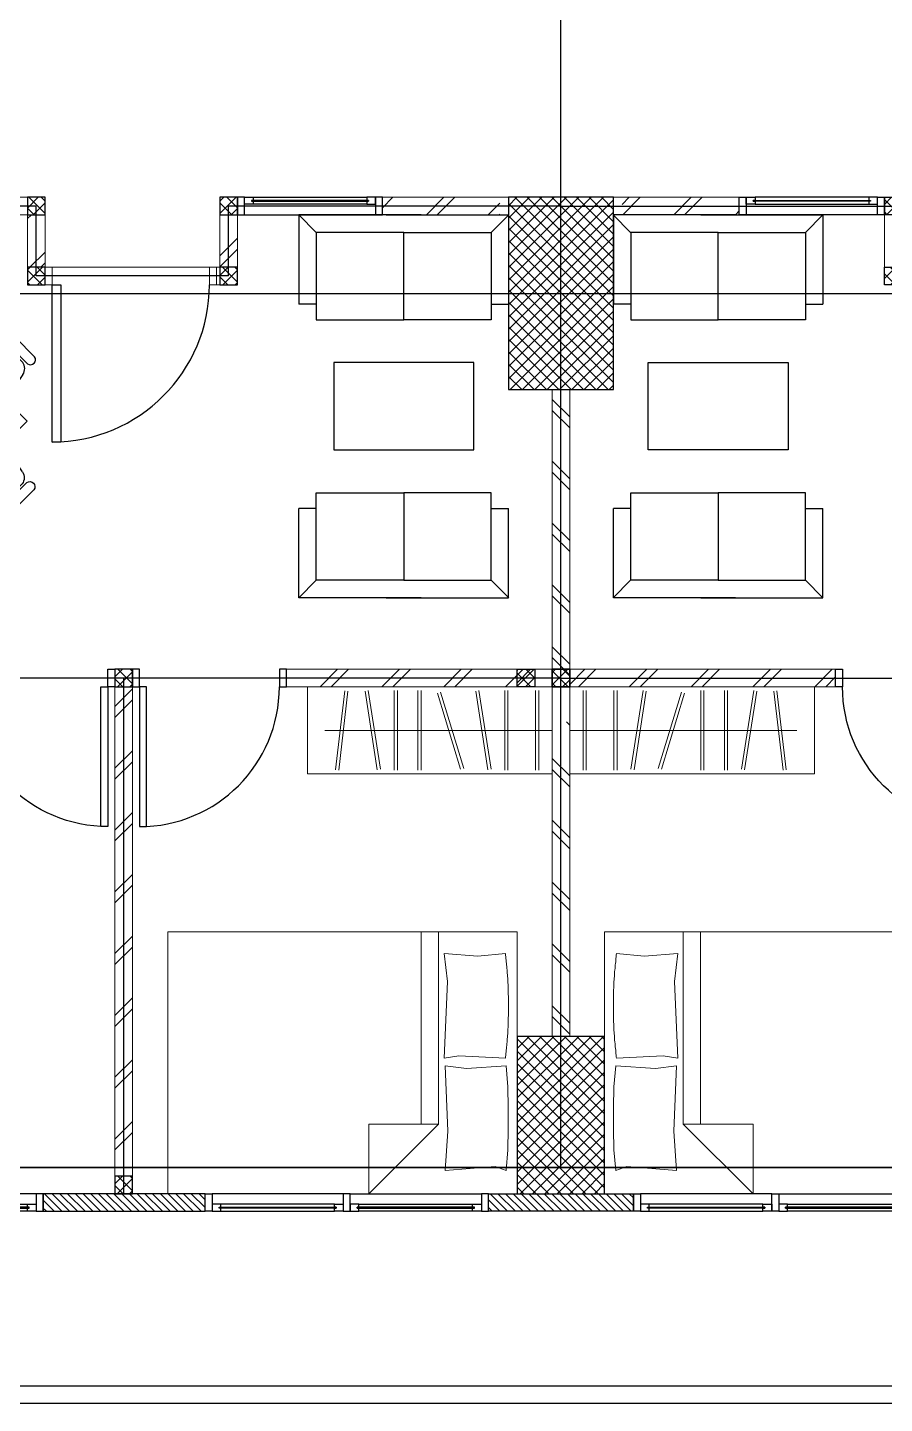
# Model space of a CAD drawing. Header units: millimetres. Extents: x -324 to 75, y -297 to 74.
# Drawn here: x -98.68 to -93.78, y -1 to 6.87 of the extents above; entities that cross this region are included whole.
import ezdxf

# ---------------------------------------------------------------- set-up
doc = ezdxf.new("R2010")
doc.units = ezdxf.units.MM
for name, color, linetype, lineweight in [('ars', 11, 'Continuous', 0), ('KOL', 1, 'Continuous', 30), ('KOLOM', 4, 'Continuous', 9), ('lan', 7, 'Continuous', 15), ('tem', 5, 'Continuous', 20)]:
    doc.layers.add(name, color=color, linetype=linetype, lineweight=lineweight)
doc.layers.add('as', color=1, linetype='Continuous', plot=False)
doc.layers.add('FURNITURE', color=68, linetype='Continuous')
doc.layers.add('Kusen', color=30, linetype='Continuous')
doc.styles.add('ATTR', font='romans.shx', dxfattribs={"width": 0.8, "height": 0.56})
pattern_1 = [(45, (0.09994, 0.1431), (-0.1767767, 0.1767767), []), (45, (0.16244, 0.1431), (-0.1767767, 0.1767767), [])]
pattern_2 = [(45, (-0.45006, -2.5569), (-0.1767767, 0.1767767), []), (45, (-0.38756, -2.5569), (-0.1767767, 0.1767767), [])]

# ---------------------------------------------------------------- blocks, each defined once
blk = doc.blocks.new('T. J1')
at = {"layer": 'Kusen'}
for p, q in [((-0.7188, 0.1), (-0.0688, 0.1)), ((0.7212, 0.1), (0.0712, 0.1)), ((-0.0188, 0), (-0.7688, 0)), ((-0.0688, 0.06), (-0.7188, 0.06)), ((0.0212, 0), (0.7712, 0)), ((0.0712, 0.06), (0.7212, 0.06))]:
    blk.add_line(p, q, dxfattribs=at)
for points in [[(-0.8088, 0), (-0.7688, 0), (-0.7688, 0.1), (-0.8088, 0.1)], [(-0.0188, 0), (0.0212, 0), (0.0212, 0.1), (-0.0188, 0.1)], [(0.8112, 0), (0.7712, 0), (0.7712, 0.1), (0.8112, 0.1)]]:
    blk.add_lwpolyline(points, close=True, dxfattribs=at)
for points in [[(-0.7188, 0.0775), (-0.7188, 0.06), (-0.7688, 0.06), (-0.7688, 0.1), (-0.7188, 0.1), (-0.7188, 0.0825), (-0.7288, 0.0825), (-0.7288, 0.0775), (-0.7188, 0.0775)], [(-0.0688, 0.0775), (-0.0688, 0.06), (-0.0188, 0.06), (-0.0188, 0.1), (-0.0688, 0.1), (-0.0688, 0.0825), (-0.0588, 0.0825), (-0.0588, 0.0775), (-0.0688, 0.0775)], [(0.0712, 0.0775), (0.0712, 0.06), (0.0212, 0.06), (0.0212, 0.1), (0.0712, 0.1), (0.0712, 0.0825), (0.0612, 0.0825), (0.0612, 0.0775), (0.0712, 0.0775)], [(0.7212, 0.0775), (0.7212, 0.06), (0.7712, 0.06), (0.7712, 0.1), (0.7212, 0.1), (0.7212, 0.0825), (0.7312, 0.0825), (0.7312, 0.0775), (0.7212, 0.0775)]]:
    blk.add_lwpolyline(points, dxfattribs=at)
at = {"layer": 'Kusen', "color": 141}
for points in [[(-0.7288, 0.0775), (-0.0588, 0.0775), (-0.0588, 0.0825), (-0.7288, 0.0825)], [(0.7312, 0.0775), (0.0612, 0.0775), (0.0612, 0.0825), (0.7312, 0.0825)]]:
    blk.add_lwpolyline(points, close=True, dxfattribs=at)
blk = doc.blocks.new('T. J2')
at = {"layer": 'Kusen'}
for p, q in [((-0.3692, 0.1), (0.2808, 0.1)), ((-0.4192, 0), (0.3308, 0)), ((0.2808, 0.06), (-0.3692, 0.06))]:
    blk.add_line(p, q, dxfattribs=at)
for points in [[(-0.4592, 0), (-0.4192, 0), (-0.4192, 0.1), (-0.4592, 0.1)], [(0.3308, 0), (0.3708, 0), (0.3708, 0.1), (0.3308, 0.1)]]:
    blk.add_lwpolyline(points, close=True, dxfattribs=at)
for points in [[(-0.3692, 0.0775), (-0.3692, 0.06), (-0.4192, 0.06), (-0.4192, 0.1), (-0.3692, 0.1), (-0.3692, 0.0825), (-0.3792, 0.0825), (-0.3792, 0.0775), (-0.3692, 0.0775)], [(0.2808, 0.0775), (0.2808, 0.06), (0.3308, 0.06), (0.3308, 0.1), (0.2808, 0.1), (0.2808, 0.0825), (0.2908, 0.0825), (0.2908, 0.0775), (0.2808, 0.0775)]]:
    blk.add_lwpolyline(points, dxfattribs=at)
at = {"layer": 'Kusen', "color": 141}
blk.add_lwpolyline([(-0.3792, 0.0775), (0.2908, 0.0775), (0.2908, 0.0825), (-0.3792, 0.0825)], close=True, dxfattribs=at)
blk = doc.blocks.new('P.80')
at = {"layer": 'Kusen'}
for points in [[(-69.8094, -74.8368), (-69.7694, -74.8368), (-69.7694, -74.0368), (-69.8094, -74.0368)], [(-70.6094, -74.9368), (-70.5694, -74.9368), (-70.5694, -74.8368), (-70.6094, -74.8368)], [(-69.7694, -74.9368), (-69.7294, -74.9368), (-69.7294, -74.8368), (-69.7694, -74.8368)]]:
    blk.add_lwpolyline(points, close=True, dxfattribs=at)
blk.add_arc((-69.7694, -74.8368), 0.8, 90, 180, dxfattribs=at)
blk = doc.blocks.new('K 10.10')
at = {"layer": 'ars'}
h = blk.add_hatch(dxfattribs=at)
h.set_pattern_fill('_USER', color=256, scale=0.05, angle=45, double=1, pattern_type=0)
h.set_pattern_definition([(45, (0, 0), (-0.035355339, 0.035355339), []), (135, (0, 0), (-0.035355339, -0.035355339), [])])
h.paths.add_polyline_path([(1560.5383, 1380.4069), (1560.6383, 1380.4069), (1560.6383, 1380.5069), (1560.5383, 1380.5069)])
at = {"layer": 'KOL'}
blk.add_lwpolyline([(1560.5383, 1380.4069), (1560.6383, 1380.4069), (1560.6383, 1380.5069), (1560.5383, 1380.5069)], close=True, dxfattribs=at)
blk = doc.blocks.new('P-90')
at = {"layer": 'Kusen'}
blk.add_lwpolyline([(374.6908, -21.5979), (374.7408, -21.5979), (374.7408, -22.4979), (374.6908, -22.4979)], close=True, dxfattribs=at)
at = {"layer": 'Kusen', "lineweight": 9}
for points in [[(373.8008, -22.4979), (373.8408, -22.4979), (373.8408, -22.5979), (373.8008, -22.5979)], [(374.7408, -22.4979), (374.7808, -22.4979), (374.7808, -22.5979), (374.7408, -22.5979)]]:
    blk.add_lwpolyline(points, close=True, dxfattribs=at)
at = {"layer": 'Kusen'}
blk.add_arc((374.7408, -22.4979), 0.9, 90, 180, dxfattribs=at)
blk = doc.blocks.new('BED1')
at = {"color": 0, "linetype": 'Continuous'}
for points in [[(1.9976, 0), (1.9976, 1.4976), (0, 1.4976), (0, 0), (1.9976, 0)], [(1.5484, 1.0993), (1.1489, 1.0993), (1.1489, 1.4976), (1.5484, 1.0993)], [(1.9346, 1.3656), (1.9443, 1.2458), (1.9467, 1.1259), (1.9467, 1.0061), (1.9443, 0.8862), (1.9346, 0.7663), (1.707, 0.7809), (1.586, 0.7663), (1.6017, 1.1404), (1.586, 1.3656), (1.8717, 1.3426), (1.9346, 1.3656)], [(1.4492, 1.0993), (1.4492, 0)], [(1.5484, 1.0993), (1.5484, 0)], [(1.9298, 0.1235), (1.7724, 0.138), (1.5799, 0.1235), (1.5981, 0.2833), (1.5799, 0.7228), (1.6634, 0.7094), (1.9298, 0.7228)], [(1.9298, 0.1235), (1.931, 0.1332), (1.9322, 0.1429), (1.9334, 0.1513), (1.9346, 0.161), (1.9346, 0.1707), (1.9358, 0.1804), (1.937, 0.1889), (1.9383, 0.1985), (1.9383, 0.2082), (1.9395, 0.2179), (1.9407, 0.2264), (1.9407, 0.2361), (1.9419, 0.2458), (1.9419, 0.2542), (1.9431, 0.2639), (1.9431, 0.2736), (1.9443, 0.2833), (1.9443, 0.2918), (1.9455, 0.3015), (1.9455, 0.3111), (1.9455, 0.3208), (1.9467, 0.3293), (1.9467, 0.339), (1.9467, 0.3487), (1.9467, 0.3584), (1.9479, 0.3668), (1.9479, 0.3765), (1.9479, 0.3862), (1.9479, 0.3959), (1.9479, 0.4044), (1.9479, 0.414), (1.9479, 0.4237), (1.9479, 0.4334), (1.9479, 0.4419), (1.9479, 0.4516), (1.9479, 0.4613), (1.9479, 0.4709), (1.9479, 0.4794), (1.9467, 0.4891), (1.9467, 0.4988), (1.9467, 0.5085), (1.9467, 0.5169), (1.9455, 0.5266), (1.9455, 0.5363), (1.9455, 0.546), (1.9443, 0.5545), (1.9443, 0.5642), (1.9431, 0.5738), (1.9431, 0.5835), (1.9419, 0.592), (1.9419, 0.6017), (1.9407, 0.6114), (1.9407, 0.6199), (1.9395, 0.6295), (1.9383, 0.6392), (1.9383, 0.6489), (1.937, 0.6574), (1.9358, 0.6671), (1.9346, 0.6768), (1.9346, 0.6864), (1.9334, 0.6949), (1.9322, 0.7046), (1.931, 0.7143), (1.9298, 0.7228)]]:
    blk.add_lwpolyline(points, dxfattribs=at)
blk = doc.blocks.new('LEMARI1')
for points in [[(0.6998, 0.4988), (-0.6998, 0.4988)], [(-0.6998, 0), (0.6998, 0), (0.6998, 0.4988), (-0.6998, 0.4988), (-0.6998, 0)], [(-0.5387, 0.4758), (-0.4855, 0.023)], [(-0.4685, 0.0254), (-0.5206, 0.477)], [(-0.3002, 0.4746), (-0.3705, 0.0242)], [(-0.2034, 0.477), (-0.2034, 0.0218)], [(-0.1852, 0.0218), (-0.1852, 0.477)], [(-0.0678, 0.477), (-0.0678, 0.0218)], [(-0.0496, 0.0218), (-0.0496, 0.477)], [(0.3317, 0.4746), (0.2627, 0.0242)], [(0.4286, 0.477), (0.4286, 0.0218)], [(0.4467, 0.0218), (0.4467, 0.477)], [(0.6053, 0.477), (0.6053, 0.0218)], [(0.6235, 0.0218), (0.6235, 0.477)], [(-0.3523, 0.0218), (-0.2821, 0.4709)], [(0.1755, 0.4722), (0.0436, 0.0363)], [(0.0605, 0.0315), (0.1937, 0.4673)], [(0.2797, 0.0218), (0.3499, 0.4709)], [(0.6998, 0.2494), (-0.5993, 0.2494)]]:
    blk.add_lwpolyline(points)
blk = doc.blocks.new('Manager Chair')
for p, q in [((6.793595, 0), (-6.793595, 0)), ((6.793595, -2.40006), (-6.793595, -2.40006)), ((5.764665, -3), (-5.250155, -3)), ((-7.308135, -5), (-9.242845, -14.93924)), ((7.82266, -5), (9.757352, -14.93924)), ((-7.822645, -18), (8.337156, -18))]:
    blk.add_line(p, q)
for centre, radius, start, end in [((-6.608415, -1.20003), 1.214231, 98.77222, 261.2278), ((-4.915795, -5.40289), 2.426032, 97.92188, 170.4409), ((5.430285, -5.40292), 2.42607, 9.559852, 82.07782), ((6.608435, -1.20003), 1.214228, 278.7714, 81.22861), ((-6.352795, -15.45813), 2.936262, 169.8216, 239.9611), ((6.867295, -15.45813), 2.936262, 300.0388, 10.17842)]:
    blk.add_arc(centre, radius, start, end)
at = {"style": 'ATTR', "width": 0.8, "flags": 9}
blk.add_attdef('ESTCODE', (0, 0), '', height=0.003816, dxfattribs=at)
blk = doc.blocks.new('mj makan')
blk.add_lwpolyline([(-0.0055, 1.1314), (0.5629, 0.5684), (0, 0), (-0.5684, 0.5629)], close=True)
for p, xscale, yscale, zscale, rotation in [((-0.4923, 1.0685), -0.02383953608250516, 0.02383953608250516, 0.02383953608250516, 44.72219960516194), ((0.4614, 1.0156), -0.02383953608250517, 0.02383953608250517, 0.02383953608250517, 314.7221996051619)]:
    blk.add_blockref('Manager Chair', p, dxfattribs=dict(xscale=xscale, yscale=yscale, zscale=zscale, rotation=rotation))
at = {"extrusion": (0, 0, -1)}
for p, xscale, yscale, zscale, rotation in [((-0.457, 0.1222), -0.02383953608250516, 0.02383953608250516, -0.02383953608250516, 135.277800394838), ((0.4971, 0.0786), -0.0238395360825052, 0.0238395360825052, -0.0238395360825052, 225.2778003948382)]:
    blk.add_blockref('Manager Chair', p, dxfattribs=dict(at, xscale=xscale, yscale=yscale, zscale=zscale, rotation=rotation))
blk = doc.blocks.new('tamu02')
at = {"linetype": 'Continuous'}
for points in [[(-0.5005, 1.2448), (-0.5998, 1.3453)], [(0.1005, 1.3453), (-0.5985, 1.3453), (-0.5985, 0.8339)], [(-0.0993, 1.3453), (0.5998, 1.3453), (0.5998, 0.8339)], [(0.5005, 1.2448), (0.5998, 1.3453)], [(-0.4993, 0.7444), (0, 0.7444), (0, 1.2448), (-0.4993, 1.2448), (-0.4993, 0.7444)], [(0.5005, 0.7444), (0, 0.7444), (0, 1.2448), (0.5005, 1.2448), (0.5005, 0.7444)], [(-0.4993, 0.8339), (-0.5985, 0.8339)], [(0.5005, 0.8339), (0.5998, 0.8339)], [(-0.4993, -0.2444), (0, -0.2444), (0, -0.7448), (-0.4993, -0.7448), (-0.4993, -0.2444)], [(0.5005, -0.2444), (0, -0.2444), (0, -0.7448), (0.5005, -0.7448), (0.5005, -0.2444)], [(0.1005, -0.8453), (-0.5985, -0.8453), (-0.5985, -0.3339)], [(-0.4993, -0.3339), (-0.5985, -0.3339)], [(-0.0993, -0.8453), (0.5998, -0.8453), (0.5998, -0.3339)], [(0.5005, -0.3339), (0.5998, -0.3339)], [(-0.5005, -0.7448), (-0.5998, -0.8453)], [(0.5005, -0.7448), (0.5998, -0.8453)]]:
    blk.add_lwpolyline(points, dxfattribs=at)
blk.add_lwpolyline([(0.4, 0.5), (0.4, 0), (-0.4, 0), (-0.4, 0.5), (0.4, 0.5)])
blk = doc.blocks.new('typikal-1')
at = {"layer": 'as'}
for p, q in [((2.5, 5.15), (2.5, 2.2)), ((0, 2.2), (6.2, 2.2)), ((1.9, -0.1), (1.9, -0.5)), ((1.9, -0.1), (3, -0.1)), ((3, -0.1), (3, -0.5)), ((0, -0.5), (1.9, -0.5)), ((3, -0.5), (6.2, -0.5))]:
    blk.add_line(p, q, dxfattribs=at)
at = {"layer": 'KOL'}
blk.add_lwpolyline([(2.035, 5.15), (2.96, 5.15), (2.96, 5.25), (2.035, 5.25)], close=True, dxfattribs=at)
at = {"layer": 'lan'}
blk.add_line((2.91, -0.15), (2.01, -0.15), dxfattribs=at)
at = {"layer": 'tem'}
for points in [[(2.45, 2.25), (2.55, 2.25), (2.55, 5.05), (2.45, 5.05)], [(0.05, 2.25), (-0.05, 2.25), (-0.05, 4.25), (0.05, 4.25)], [(1.57, 2.25), (0.05, 2.25), (0.05, 2.15), (1.57, 2.15)], [(-0.05, 2.15), (0.05, 2.15), (0.05, 0.55), (-0.05, 0.55)], [(0.05, 2.15), (-0.05, 2.15), (-0.05, 0.55), (0.05, 0.55)], [(1.97, -0.15), (1.95, -0.15), (1.95, -0.05), (1.97, -0.05)], [(1.95, -0.45), (1.85, -0.45), (1.85, -0.15), (1.95, -0.15)], [(2.95, -0.45), (3.05, -0.45), (3.05, -0.15), (2.95, -0.15)], [(1.02, -0.45), (0.3, -0.45), (0.3, -0.55), (1.02, -0.55)], [(3.05, -0.55), (4.35, -0.55), (4.35, -0.45), (3.05, -0.45)]]:
    blk.add_lwpolyline(points, close=True, dxfattribs=at)
at = {"layer": 'ars', "xscale": -1}
for name, p in [('BED1', (2.2476, 3.6524)), ('LEMARI1', (0.7498, 2.25))]:
    blk.add_blockref(name, p, dxfattribs=at)
at = {"layer": 'FURNITURE', "xscale": -1, "rotation": 180}
blk.add_blockref('tamu02', (0.8985, 0.8953), dxfattribs=at)
at = {"layer": 'FURNITURE'}
blk.add_blockref('mj makan', (3.6205, 0.1681), dxfattribs=at)
at = {"layer": 'KOLOM', "extrusion": (0, 0, -1), "xscale": -1, "zscale": -1, "rotation": 180}
for p in [(-1563.0883, 1385.5569), (-1560.5883, 1382.6569), (-1563.0883, 1382.6569), (-1562.4883, 1380.3569), (-1563.5883, 1380.3569), (-1562.4883, 1379.9569), (-1563.5883, 1379.9569)]:
    blk.add_blockref('K 10.10', p, dxfattribs=at)
at = {"layer": 'KOLOM', "extrusion": (0, 0, -1), "zscale": -1, "rotation": 180}
blk.add_blockref('K 10.10', (1560.5883, 1382.6569), dxfattribs=at)
at = {"layer": 'Kusen'}
for name, p in [('T. J1', (1.2238, 5.15)), ('T. J2', (3.4192, 5.15)), ('P.80', (72.1794, 77.0868)), ('P-90', (-371.8308, 22.4479))]:
    blk.add_blockref(name, p, dxfattribs=at)
at = {"layer": 'Kusen', "xscale": -1}
blk.add_blockref('P.80', (-67.1794, 77.0868), dxfattribs=at)
at = {"layer": 'Kusen', "rotation": 180}
blk.add_blockref('T. J2', (1.3908, -0.45), dxfattribs=at)
blk = doc.blocks.new('k1')
at = {"layer": 'ars'}
h = blk.add_hatch(dxfattribs=at)
h.set_pattern_fill('_USER', color=256, scale=0.05, angle=45, double=1, pattern_type=0)
h.set_pattern_definition([(45, (0, -5), (-0.03535534, 0.03535534), []), (135, (0, -5), (-0.03535534, -0.03535534), [])])
h.paths.add_polyline_path([(-0.3, -0.55), (0.3, -0.55), (0.3, 0.55), (-0.3, 0.55)])
at = {"layer": 'KOL'}
blk.add_lwpolyline([(-0.3, -0.55), (0.3, -0.55), (0.3, 0.55), (-0.3, 0.55)], close=True, dxfattribs=at)
blk = doc.blocks.new('k3')
at = {"layer": 'ars'}
h = blk.add_hatch(dxfattribs=at)
h.set_pattern_fill('_USER', color=256, scale=0.05, angle=45, double=1, pattern_type=0)
h.set_pattern_definition([(45, (0, -5.05), (-0.03535534, 0.03535534), []), (135, (0, -5.05), (-0.03535534, -0.03535534), [])])
h.paths.add_polyline_path([(-0.25, -0.45), (0.25, -0.45), (0.25, 0.45), (-0.25, 0.45)])
at = {"layer": 'KOL'}
blk.add_lwpolyline([(-0.25, -0.45), (0.25, -0.45), (0.25, 0.45), (-0.25, 0.45)], close=True, dxfattribs=at)
blk = doc.blocks.new('A-2')
at = {"layer": 'ars'}
h = blk.add_hatch(dxfattribs=at)
h.set_pattern_fill('TEMBOK', color=256, scale=0.25)
h.set_pattern_definition(pattern_2)
h.paths.add_polyline_path([(-12.3828, 6.6677), (-13.0528, 6.6677), (-13.0528, 6.5677), (-12.3828, 6.5677)])
h = blk.add_hatch(dxfattribs=at)
h.set_pattern_fill('TEMBOK', color=256, scale=0.25)
h.set_pattern_definition(pattern_2)
h.paths.add_polyline_path([(-11.6828, 6.6677), (-11.0128, 6.6677), (-11.0128, 6.5677), (-11.6828, 6.5677)])
h = blk.add_hatch(dxfattribs=at)
h.set_pattern_fill('TEMBOK', color=256, scale=0.25)
h.set_pattern_definition([(45, (0.59994, -6.2569), (-0.1767767, 0.1767767), []), (45, (0.66244, -6.2569), (-0.1767767, 0.1767767), [])])
h.paths.add_polyline_path([(-15.0828, 6.5677), (-14.9828, 6.5677), (-14.9828, 6.2677), (-15.0828, 6.2677)])
h = blk.add_hatch(dxfattribs=at)
h.set_pattern_fill('TEMBOK', color=256, scale=0.25)
h.set_pattern_definition([(45, (-0.50006, -6.2569), (-0.1767767, 0.1767767), []), (45, (-0.43756, -6.2569), (-0.1767767, 0.1767767), [])])
h.paths.add_polyline_path([(-13.9828, 6.5677), (-13.8828, 6.5677), (-13.8828, 6.2677), (-13.9828, 6.2677)])
h = blk.add_hatch(dxfattribs=at)
h.set_pattern_fill('TEMBOK', color=256, scale=0.25)
h.set_pattern_definition([(315, (-18.23285, 58.04774), (-0.1767767, -0.1767767), []), (315, (-18.17035, 58.04774), (-0.1767767, -0.1767767), [])])
h.paths.add_polyline_path([(-11.9828, 5.5677), (-12.0828, 5.5677), (-12.0828, 3.7677), (-11.9828, 3.7677)])
h = blk.add_hatch(dxfattribs=at)
h.set_pattern_fill('TEMBOK', color=256, scale=0.25)
h.set_pattern_definition(pattern_1)
h.paths.add_polyline_path([(-12.0828, 3.9677), (-13.6028, 3.9677), (-13.6028, 3.8677), (-12.0828, 3.8677)])
h = blk.add_hatch(dxfattribs=at)
h.set_pattern_fill('TEMBOK', color=256, scale=0.25)
h.set_pattern_definition(pattern_1)
h.paths.add_polyline_path([(-11.9828, 3.9677), (-10.4628, 3.9677), (-10.4628, 3.8677), (-11.9828, 3.8677)])
h = blk.add_hatch(dxfattribs=at)
h.set_pattern_fill('TEMBOK', color=256, scale=0.25)
h.set_pattern_definition(pattern_1)
h.paths.add_polyline_path([(-14.5828, 3.8677), (-14.4828, 3.8677), (-14.4828, 1.0677), (-14.5828, 1.0677)])
h = blk.add_hatch(dxfattribs=at)
h.set_pattern_fill('TEMBOK', color=256, scale=0.25)
h.set_pattern_definition([(315, (-18.23285, 56.34774), (-0.1767767, -0.1767767), []), (315, (-18.17035, 56.34774), (-0.1767767, -0.1767767), [])])
h.paths.add_polyline_path([(-11.9828, 3.6677), (-12.0828, 3.6677), (-12.0828, 1.8677), (-11.9828, 1.8677)])
h = blk.add_hatch(dxfattribs=at)
h.set_pattern_fill('ANSI31', color=256, scale=0.25, angle=180, style=0)
h.set_pattern_definition([(135, (-503.91158, -326.106844), (0.0220970869, 0.0220970869), [])])
h.paths.add_polyline_path([(-14.0678, 0.9677), (-14.9928, 0.9677), (-14.9928, 0.8677), (-14.0678, 0.8677)])
h = blk.add_hatch(dxfattribs=at)
h.set_pattern_fill('ANSI31', color=256, scale=0.25, angle=180, style=0)
h.set_pattern_definition([(135, (-495.71658, -381.736844), (0.0220970869, 0.0220970869), [])])
h.paths.add_polyline_path([(-11.6178, 0.8677), (-12.4478, 0.8677), (-12.4478, 0.9677), (-11.6178, 0.9677)])
for p, q in [((-7.4828, -0.1323), (-16.5828, -0.1323)), ((-7.4828, -0.2323), (-16.5828, -0.2323))]:
    blk.add_line(p, q)
at = {"layer": 'as'}
for p, q in [((-12.0328, 1.1177), (-12.0328, 14.2177)), ((-36.8328, 6.1177), (37.5672, 6.1177)), ((-36.8328, 1.1177), (37.5672, 1.1177)), ((37.5672, 1.1177), (-36.8328, 1.1177))]:
    blk.add_line(p, q, dxfattribs=at)
at = {"layer": 'KOL'}
blk.add_lwpolyline([(-11.6178, 0.8677), (-12.4478, 0.8677), (-12.4478, 0.9677), (-11.6178, 0.9677)], close=True, dxfattribs=at)
blk.add_blockref('k1', (-12.0328, 6.1177), dxfattribs=at)
at = {"layer": 'KOL', "rotation": 180}
blk.add_blockref('k3', (-12.0328, 1.4177), dxfattribs=at)
at = {"layer": 'KOLOM', "extrusion": (0, 0, -1), "zscale": -1}
blk.add_blockref('K 10.10', (-1548.3555, -1376.5392), dxfattribs=at)
at = {"layer": 'lan', "rotation": 180}
blk.add_blockref('typikal-1', (-12.0328, 6.1177), dxfattribs=at)
at = {"layer": 'lan', "xscale": -1, "rotation": 180}
blk.add_blockref('typikal-1', (-12.0328, 6.1177), dxfattribs=at)

msp = doc.modelspace()

# ---------------------------------------------------------------- block references
msp.add_blockref('A-2', (-83.5933, -0.772))

doc.saveas('drawing.dxf')
